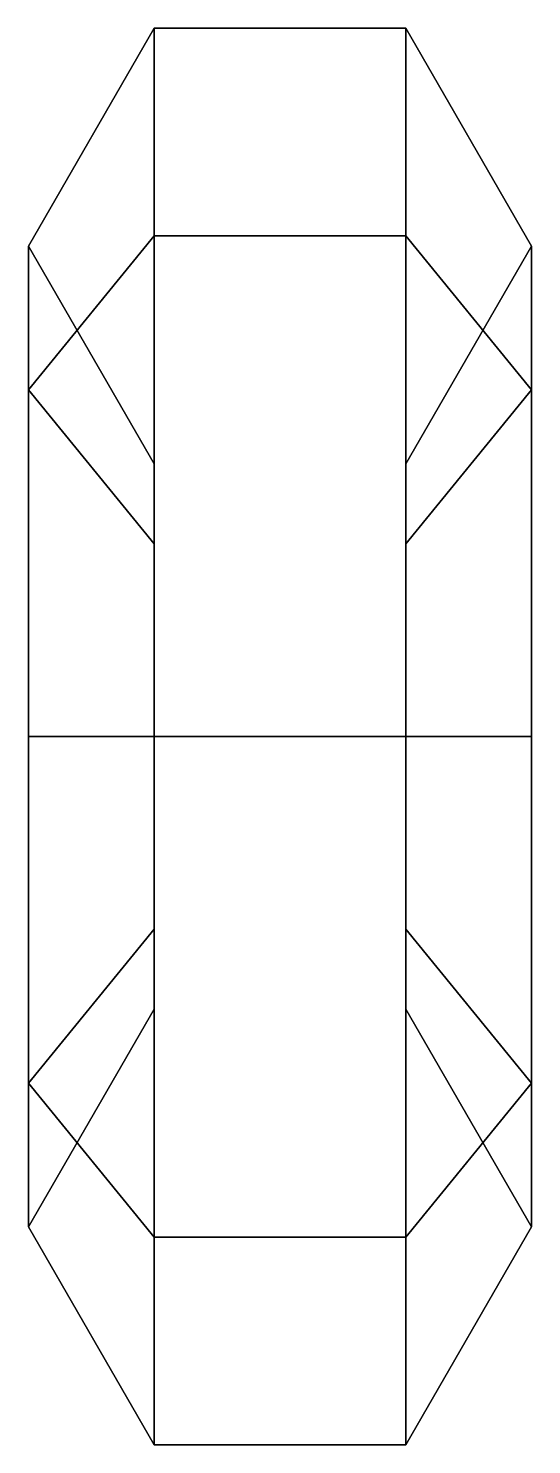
# Model space of a CAD drawing. Extents: x -2.65 to 2.65, y -0.56 to 0.56.
# Drawn here: x -2.65 to -2.25, y -0.563 to 0.563 of the extents above.
import ezdxf

# ---------------------------------------------------------------- set-up
doc = ezdxf.new("R2010")
doc.units = 0
doc.layers.add('WHEEL', color=2, linetype='CONTINUOUS')

msp = doc.modelspace()

# ---------------------------------------------------------------- linework, layer by layer
at = {"layer": 'WHEEL'}
for points in [[(-2.55, 0.3982, -0.3982), (-2.65, 0.2758, -0.2758), (-2.65, 0.39), (-2.55, 0.5632)], [(-2.55, 0.5632), (-2.65, 0.39), (-2.65, 0.2758, 0.2758), (-2.55, 0.3982, 0.3982)], [(-2.35, 0.3982, -0.3982), (-2.55, 0.3982, -0.3982), (-2.55, 0.5632), (-2.35, 0.5632)], [(-2.35, 0.5632), (-2.55, 0.5632), (-2.55, 0.3982, 0.3982), (-2.35, 0.3982, 0.3982)], [(-2.25, 0.2758, -0.2758), (-2.35, 0.3982, -0.3982), (-2.35, 0.5632), (-2.25, 0.39)], [(-2.25, 0.39), (-2.35, 0.5632), (-2.35, 0.3982, 0.3982), (-2.25, 0.2758, 0.2758)], [(-2.55, 0, -0.5632), (-2.65, 0, -0.39), (-2.65, 0.2758, -0.2758), (-2.55, 0.3982, -0.3982)], [(-2.55, 0.3982, 0.3982), (-2.65, 0.2758, 0.2758), (-2.65, 0, 0.39), (-2.55, 0, 0.5632)], [(-2.35, 0, -0.5632), (-2.55, 0, -0.5632), (-2.55, 0.3982, -0.3982), (-2.35, 0.3982, -0.3982)], [(-2.35, 0.3982, 0.3982), (-2.55, 0.3982, 0.3982), (-2.55, 0, 0.5632), (-2.35, 0, 0.5632)], [(-2.25, 0, -0.39), (-2.35, 0, -0.5632), (-2.35, 0.3982, -0.3982), (-2.25, 0.2758, -0.2758)], [(-2.25, 0.2758, 0.2758), (-2.35, 0.3982, 0.3982), (-2.35, 0, 0.5632), (-2.25, 0, 0.39)], [(-2.65, 0.2758, -0.2758), (-2.55, 0.1533, -0.1533), (-2.55, 0.2168), (-2.65, 0.39)], [(-2.65, 0.39), (-2.55, 0.2168), (-2.55, 0.1533, 0.1533), (-2.65, 0.2758, 0.2758)], [(-2.35, 0.1533, -0.1533), (-2.25, 0.2758, -0.2758), (-2.25, 0.39), (-2.35, 0.2168)], [(-2.35, 0.2168), (-2.25, 0.39), (-2.25, 0.2758, 0.2758), (-2.35, 0.1533, 0.1533)], [(-2.65, 0, -0.39), (-2.55, 0, -0.2168), (-2.55, 0.1533, -0.1533), (-2.65, 0.2758, -0.2758)], [(-2.65, 0.2758, 0.2758), (-2.55, 0.1533, 0.1533), (-2.55, 0, 0.2168), (-2.65, 0, 0.39)], [(-2.35, 0, -0.2168), (-2.25, 0, -0.39), (-2.25, 0.2758, -0.2758), (-2.35, 0.1533, -0.1533)], [(-2.35, 0.1533, 0.1533), (-2.25, 0.2758, 0.2758), (-2.25, 0, 0.39), (-2.35, 0, 0.2168)], [(-2.55, -0.2168), (-2.55, 0.1533, 0.1533), (-2.55, 0.2168), (-2.55, -0.1533, -0.1533)], [(-2.55, 0, -0.2168), (-2.55, -0.1533, -0.1533), (-2.55, 0.2168), (-2.55, 0.1533, -0.1533)], [(-2.35, -0.1533, 0.1533), (-2.35, 0.2168), (-2.35, 0.1533, 0.1533), (-2.35, 0, 0.2168)], [(-2.35, 0.2168), (-2.35, -0.1533, 0.1533), (-2.35, -0.2168), (-2.35, 0.1533, -0.1533)], [(-2.55, 0, 0.2168), (-2.55, 0.1533, 0.1533), (-2.55, -0.2168), (-2.55, -0.1533, 0.1533)], [(-2.35, -0.2168), (-2.35, -0.1533, -0.1533), (-2.35, 0, -0.2168), (-2.35, 0.1533, -0.1533)], [(-2.65, -0.2758, -0.2758), (-2.55, -0.1533, -0.1533), (-2.55, 0, -0.2168), (-2.65, 0, -0.39)], [(-2.55, -0.3982, -0.3982), (-2.65, -0.2758, -0.2758), (-2.65, 0, -0.39), (-2.55, 0, -0.5632)], [(-2.65, 0, 0.39), (-2.55, 0, 0.2168), (-2.55, -0.1533, 0.1533), (-2.65, -0.2758, 0.2758)], [(-2.55, 0, 0.5632), (-2.65, 0, 0.39), (-2.65, -0.2758, 0.2758), (-2.55, -0.3982, 0.3982)], [(-2.35, -0.3982, -0.3982), (-2.55, -0.3982, -0.3982), (-2.55, 0, -0.5632), (-2.35, 0, -0.5632)], [(-2.35, 0, 0.5632), (-2.55, 0, 0.5632), (-2.55, -0.3982, 0.3982), (-2.35, -0.3982, 0.3982)], [(-2.35, -0.1533, -0.1533), (-2.25, -0.2758, -0.2758), (-2.25, 0, -0.39), (-2.35, 0, -0.2168)], [(-2.25, -0.2758, -0.2758), (-2.35, -0.3982, -0.3982), (-2.35, 0, -0.5632), (-2.25, 0, -0.39)], [(-2.35, 0, 0.2168), (-2.25, 0, 0.39), (-2.25, -0.2758, 0.2758), (-2.35, -0.1533, 0.1533)], [(-2.25, 0, 0.39), (-2.35, 0, 0.5632), (-2.35, -0.3982, 0.3982), (-2.25, -0.2758, 0.2758)], [(-2.65, -0.39), (-2.55, -0.2168), (-2.55, -0.1533, -0.1533), (-2.65, -0.2758, -0.2758)], [(-2.65, -0.2758, 0.2758), (-2.55, -0.1533, 0.1533), (-2.55, -0.2168), (-2.65, -0.39)], [(-2.35, -0.2168), (-2.25, -0.39), (-2.25, -0.2758, -0.2758), (-2.35, -0.1533, -0.1533)], [(-2.35, -0.1533, 0.1533), (-2.25, -0.2758, 0.2758), (-2.25, -0.39), (-2.35, -0.2168)], [(-2.55, -0.5632), (-2.65, -0.39), (-2.65, -0.2758, -0.2758), (-2.55, -0.3982, -0.3982)], [(-2.55, -0.3982, 0.3982), (-2.65, -0.2758, 0.2758), (-2.65, -0.39), (-2.55, -0.5632)], [(-2.25, -0.39), (-2.35, -0.5632), (-2.35, -0.3982, -0.3982), (-2.25, -0.2758, -0.2758)], [(-2.25, -0.2758, 0.2758), (-2.35, -0.3982, 0.3982), (-2.35, -0.5632), (-2.25, -0.39)], [(-2.35, -0.5632), (-2.55, -0.5632), (-2.55, -0.3982, -0.3982), (-2.35, -0.3982, -0.3982)], [(-2.35, -0.3982, 0.3982), (-2.55, -0.3982, 0.3982), (-2.55, -0.5632), (-2.35, -0.5632)]]:
    msp.add_3dface(points, dxfattribs=at)

doc.saveas('drawing.dxf')
